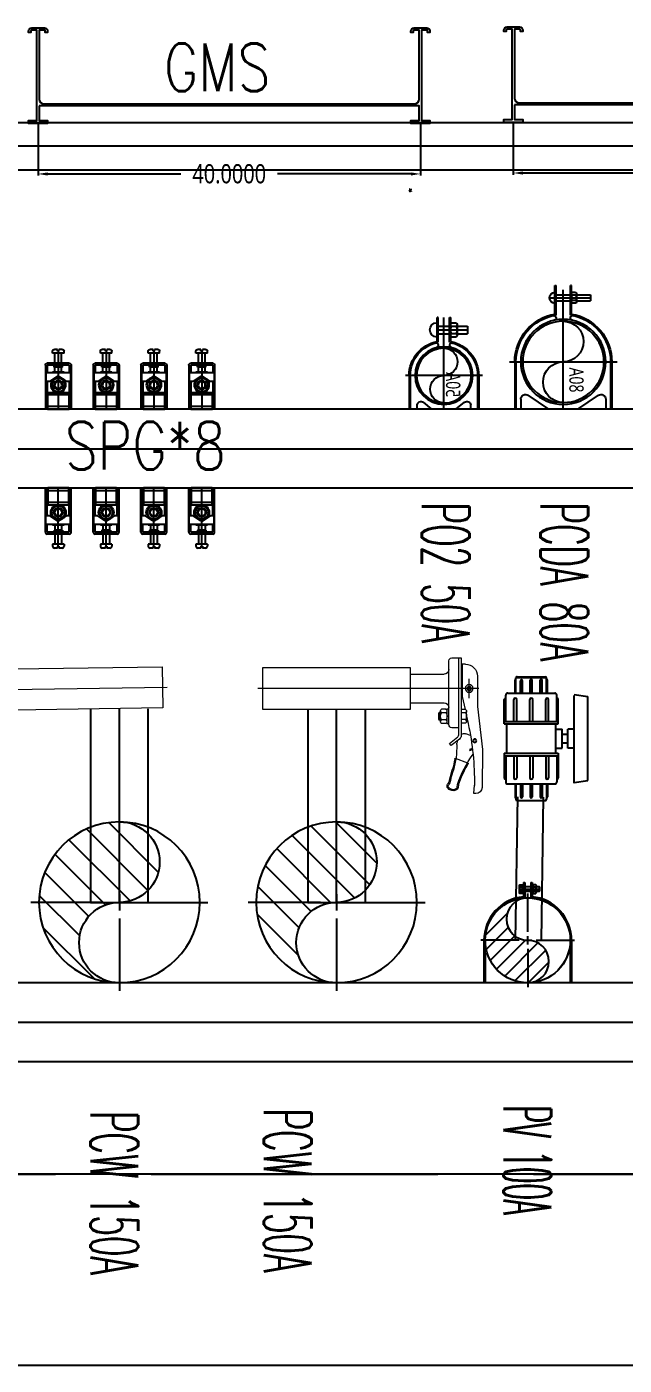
# Model space of a CAD drawing. Extents: x -3080 to 28500, y -1326 to 31609.
# Drawn here: x 11112 to 11174.5, y 26300.8 to 26440.8 of the extents above; entities that cross this region are included whole.
import ezdxf
from ezdxf.enums import TextEntityAlignment as Align
from ezdxf.xclip import XClip

# ---------------------------------------------------------------- set-up
doc = ezdxf.new("R2010")
doc.units = 0
doc.header["$LTSCALE"] = 100
doc.header["$XCLIPFRAME"] = 2
for name, pattern in [('188K-SM-07-F10-MECH-CR PIPE-Y2257103$0$AP7P1-SM-08-FNN-120-A(4)-SMP$0$18P2-SM-08-FNN-320-A(9)-20190318-JEN$0$SM-08-FNN-300-A(9)-JEN$0$15P6-SM-08-FNN-320-A(10)-UIS-TCM$0$15P6-SM-08-FNN-320-A(10)-UIS-TCM$0$15P6-SM-08-FNN-320-A(10)-UIS-TCM$0$15P6-SM-08-FNN-320-A(10)-UIS-TCM$0$15P6-SM-08-FNN-320-A(10)-UIS-TCM$0$15P6-SM-08-FNN-320-A(10)-UIS-TCM$0$15P6-SM-08-FNN-320-A(10)-UIS-TCM$0$8$0$F14P7-08-FNN-08-001_SPG$0$CENTER', [50.8, 31.75, -6.35, 6.35, -6.35]), ('188K-SM-07-F10-MECH-CR PIPE-Y2257103$0$AP7P1-SM-08-FNN-120-A(4)-SMP$0$18P2-SM-08-FNN-320-A(9)-20190318-JEN$0$SM-08-FNN-300-A(9)-JEN$0$15P6-SM-08-FNN-320-A(10)-UIS-TCM$0$15P6-SM-08-FNN-320-A(10)-UIS-TCM$0$15P6-SM-08-FNN-320-A(10)-UIS-TCM$0$15P6-SM-08-FNN-320-A(10)-UIS-TCM$0$15P6-SM-08-FNN-320-A(10)-UIS-TCM$0$15P6-SM-08-FNN-320-A(10)-UIS-TCM$0$15P6-SM-08-FNN-320-A(10)-UIS-TCM$0$8$0$F14P7-08-FNN-08-001_SPG$0$HIDDEN', [9.525, 6.35, -3.175]), ('188K-SM-07-F10-MECH-CR PIPE-Y2257103$0$CENTER', [2, 1.25, -0.25, 0.25, -0.25]), ('188K-SM-07-F10-MECH-CR PIPE-Y2257103$0$X-S-FAB_SL ALL$0$HIDDEN', [0.4, 0.3, -0.1])]:
    doc.linetypes.add(name, pattern=pattern)
for name, color, linetype in [('0-xref', 8, 'Continuous'), ('188K-SM-07-F10-MECH-CR PIPE-Y2257103$0$0-BG', 6, 'Continuous'), ('188K-SM-07-F10-MECH-CR PIPE-Y2257103$0$0-Y-CCD', 5, 'Continuous'), ('188K-SM-07-F10-MECH-CR PIPE-Y2257103$0$0-Y-PCW', 140, 'Continuous'), ('188K-SM-07-F10-MECH-CR PIPE-Y2257103$0$15P6-SM-08-FNN-320-A(10)-UIS-TCM$0$15P6-SM-08-FNN-320-A(10)-UIS-TCM$0$15P6-SM-08-FNN-320-A(10)-UIS-TCM$0$15P6-SM-08-FNN-320-A(10)-UIS-TCM$0$15P6-SM-08-FNN-320-A(10)-UIS-TCM$0$G-BG_XCDA.TXT', 21, 'Continuous'), ('188K-SM-07-F10-MECH-CR PIPE-Y2257103$0$18P6-SM-08-FNN-120-A(X)-20211124$0$0-L191043-PCWR-20.7-P', 6, 'Continuous'), ('188K-SM-07-F10-MECH-CR PIPE-Y2257103$0$AP6A-SM-08-FNN-300-A(18)-BAY$0$0-PV', 5, 'Continuous'), ('188K-SM-07-F10-MECH-CR PIPE-Y2257103$0$AP7P1-SM-08-FNN-120-A(4)-SMP$0$18P2-SM-08-FNN-320-A(9)-20190318-JEN$0$SM-08-FNN-300-A(9)-JEN$0$15P6-SM-08-FNN-320-A(10)-UIS-TCM$0$15P6-SM-08-FNN-320-A(10)-UIS-TCM$0$15P6-SM-08-FNN-320-A(10)-UIS-TCM$0$15P6-SM-08-FNN-320-A(10)-UIS-TCM$0$15P6-SM-08-FNN-320-A(10)-UIS-TCM$0$8$0$F14P7-08-FNN-08-001_SPG$0$G-SPG_C-20%F2+N2#AC201', 120, 'Continuous'), ('188K-SM-07-F10-MECH-CR PIPE-Y2257103$0$DIM', 3, 'Continuous'), ('188K-SM-07-F10-MECH-CR PIPE-Y2257103$0$H-TXT', 7, 'Continuous'), ('188K-SM-07-F10-MECH-CR PIPE-Y2257103$0$SH-LINE-130', 2, 'Continuous'), ('188K-SM-07-F10-MECH-CR PIPE-Y2257103$0$UPW_PVDF', 7, 'Continuous'), ('188K-SM-07-F10-MECH-CR PIPE-Y2257103$0$X-S-FAB_SL ALL$0$ASP_8', 8, 'Continuous'), ('188K-SM-07-F10-MECH-CR PIPE-Y2257103$0$X-S-FAB_SL ALL$0$HID', 5, '188K-SM-07-F10-MECH-CR PIPE-Y2257103$0$X-S-FAB_SL ALL$0$HIDDEN')]:
    doc.layers.add(name, color=color, linetype=linetype)
doc.layers.add('188K-SM-07-F10-MECH-CR PIPE-Y2257103$0$Block.TXT', color=7, linetype='Continuous', plot=False)
doc.layers.add('188K-SM-07-F10-MECH-CR PIPE-Y2257103$0$PCW', color=3, linetype='Continuous', lineweight=5, true_color=0x00ff00)
doc.styles.add('188K-SM-07-F10-MECH-CR PIPE-Y2257103$0$AA-TXT', font='romans.shx', dxfattribs={"bigfont": 'chineset.shx'})
doc.styles.add('188K-SM-07-F10-MECH-CR PIPE-Y2257103$0$AP6A-SM-08-FNN-300-A(18)-BAY$0$15P6-SM-08-FNN-100-A(D)-UIS-TCM$0$aa-txt', font='simplex.shx', dxfattribs={"width": 0.8, "bigfont": 'CHINA.shx'})
doc.styles.add('188K-SM-07-F10-MECH-CR PIPE-Y2257103$0$AP6A-SM-08-FNN-300-A(18)-BAY$0$15P6-SM-08-FNN-100-A(D)-UIS-TCM$0$SM-08-FNN-300-0_WWT(8)$0$SIMPLEX', font='SIMPLEX.shx', dxfattribs={"width": 0.7})
doc.styles.add('188K-SM-07-F10-MECH-CR PIPE-Y2257103$0$Standard', font='', dxfattribs={"width": 0.8})
doc.styles.add('188K-SM-07-F10-MECH-CR PIPE-Y2257103$0$TXT', font='txt.shx', dxfattribs={"width": 0.55, "bigfont": 'chineset.shx'})
doc.styles.get('188K-SM-07-F10-MECH-CR PIPE-Y2257103$0$Standard').set_extended_font_data('Microsoft JhengHei')
doc.dimstyles.new('188K-SM-07-F10-MECH-CR PIPE-Y2257103$0$Standard', dxfattribs={"dimtxt": 0.18, "dimasz": 0.18, "dimexe": 0.18, "dimexo": 0.0625, "dimgap": 0.09, "dimtad": 0, "dimtih": 1, "dimtoh": 1, "dimdec": 4, "dimzin": 0, "dimdsep": 46, "dimtxsty": '188K-SM-07-F10-MECH-CR PIPE-Y2257103$0$Standard', "dimcen": 0.09, "dimadec": 0, "dimazin": 0, "dimtfac": 1, "dimtdec": 4, "dimtofl": 0, "dimtmove": 0, "dimatfit": 3, "dimfxl": 1, "dimtolj": 1, "dimtzin": 0, "dimarcsym": 0})

# ---------------------------------------------------------------- blocks, each defined once
blk = doc.blocks.new('188K-SM-07-F10-MECH-CR PIPE-Y2257103$0$X-S-FAB_SL ALL')
at = {"layer": '188K-SM-07-F10-MECH-CR PIPE-Y2257103$0$X-S-FAB_SL ALL$0$ASP_8'}
blk.add_line((6621.479, -73033.977), (7351.479, -73033.977), dxfattribs=at)
at = {"layer": '188K-SM-07-F10-MECH-CR PIPE-Y2257103$0$X-S-FAB_SL ALL$0$HID'}
blk.add_line((-2628.521, -73013.977), (19076.479, -73013.977), dxfattribs=at)
blk = doc.blocks.new('*U257')
h = blk.add_hatch()
h.set_pattern_fill('ANSI31', color=1, scale=16.83, style=0)
h.set_pattern_definition([(45, (0, 0), (-1.48758, 1.48758), [])])
h.paths.add_polyline_path([(0, 8.41, 0.414214), (-8.41, 0, 0.414214), (0, -8.41, 1), (0, 0, -1)])
at = {"color": 1}
for p, q in [((0, 1.68), (0, 9.26)), ((-1.68, 0), (-9.26, 0)), ((-0.84, 0), (0.84, 0)), ((0, -0.84), (0, 0.84)), ((1.68, 0), (9.26, 0)), ((0, -1.68), (0, -9.26))]:
    blk.add_line(p, q, dxfattribs=at)
blk.add_circle((0, 0), 8.41)
for centre, start, end in [((0, 4.21), 90, 270), ((0, -4.21), 270, 90)]:
    blk.add_arc(centre, 4.21, start, end, dxfattribs=at)
at = {"style": '188K-SM-07-F10-MECH-CR PIPE-Y2257103$0$AP6A-SM-08-FNN-300-A(18)-BAY$0$15P6-SM-08-FNN-100-A(D)-UIS-TCM$0$aa-txt', "width": 0.8, "flags": 1}
blk.add_attdef('高度(cm)', (0.02, 0.14), '', height=0.2, dxfattribs=at)
blk = doc.blocks.new('188K-SM-07-F10-MECH-CR PIPE-Y2257103$0$SEC-P-Clamp-80A')
at = {"color": 0, "linetype": 'ByBlock'}
for p, q in [((-8.7, 99.5), (-8.7, 129.5)), ((-8.7, 129.5), (-7.5, 129.5)), ((-7.5, 98.5), (-7.5, 129.5)), ((7.5, 98.5), (7.5, 129.5)), ((8.7, 129.5), (7.5, 129.5)), ((8.7, 99.5), (8.7, 129.5)), ((-13.7, 119.5), (-28.3, 119.5)), ((-28.3, 119.5), (-28.3, 113.5)), ((-13.7, 113.5), (-28.3, 113.5)), ((-13.7, 120.9), (-13.7, 112.2)), ((-9.5, 122.3), (-12.9, 122.3)), ((-12.9, 119.4), (-9.5, 119.4)), ((-12.9, 113.6), (-9.5, 113.6)), ((-8.7, 112.2), (-8.7, 120.9)), ((7.5, 119.5), (-7.5, 119.5)), ((7.5, 113.5), (-7.5, 113.5)), ((-12.9, 110.8), (-9.5, 110.8)), ((-50.8, 49.5), (-50.8, 0)), ((-49.5, 49.5), (-49.5, 0)), ((49.5, 49.5), (49.5, 0)), ((50.8, 49.5), (50.8, 0)), ((-15.2, 0), (-36.8, 14.6)), ((15.2, 0), (36.8, 14.6)), ((-50.8, 0), (50.8, 0)), ((-44.5, 10.4), (-44.5, 0)), ((44.5, 10.4), (44.5, 0))]:
    blk.add_line(p, q, dxfattribs=at)
at = {"color": 1, "linetype": '188K-SM-07-F10-MECH-CR PIPE-Y2257103$0$CENTER'}
for p, q in [((0, 0), (0, 129.1)), ((14.5, 116.5), (-28.3, 116.5)), ((56.3, 49.5), (-56.3, 49.5))]:
    blk.add_line(p, q, dxfattribs=at)
at = {"color": 0, "linetype": 'ByBlock'}
for radius in [44.5, 42.5]:
    blk.add_circle((0, 49.5), radius, dxfattribs=at)
for centre, radius, start, end in [((-12, 120.9), 1.7, 122.0046, 237.9954), ((-8.1, 116.5), 5.61, 149.0209, 210.9791), ((-12, 112.2), 1.7, 122.0046, 237.9954), ((-10.4, 120.9), 1.7, 302.0046, 57.9954), ((-14.3, 116.5), 5.61, 329.0209, 30.9791), ((-10.4, 112.2), 1.7, 302.0046, 57.9954), ((8.7, 116.5), 5.77, 270, 90), ((0, 49.5), 50.8, 99.8709, 180), ((0, 49.5), 49.5, 98.7059, 180), ((0, 49.5), 49.5, 0, 81.2941), ((0, 49.5), 50.8, 0, 80.1291), ((-10, 95.4), 2.5, 284.2411, 104.2411), ((10, 95.4), 2.5, 75.7589, 255.7589), ((-39.5, 10.4), 5, 55.9469, 180), ((39.5, 10.4), 5, 0, 124.0531)]:
    blk.add_arc(centre, radius, start, end, dxfattribs=at)
for centre, start, end in [((0, 70.8), 90, 270), ((0, 28.3), 270, 90)]:
    blk.add_arc(centre, 21.2, start, end)
at = {"color": 2, "linetype": 'ByBlock', "style": '188K-SM-07-F10-MECH-CR PIPE-Y2257103$0$Standard', "width": 0.75}
blk.add_text('80A', height=15, rotation=90, dxfattribs=at).set_placement((-13.8, 30.6), align=Align.MIDDLE)
blk = doc.blocks.new('*U1538')
at = {"color": 0}
blk.add_blockref('188K-SM-07-F10-MECH-CR PIPE-Y2257103$0$SEC-P-Clamp-80A', (0, 0), dxfattribs=at)
blk = doc.blocks.new('*U213')
h = blk.add_hatch()
h.set_pattern_fill('ANSI31', color=1, scale=8.89, style=0)
h.set_pattern_definition([(45, (0, 0), (-0.78577, 0.78577), [])])
h.paths.add_polyline_path([(0, 4.45, 0.414214), (-4.45, 0, 0.414214), (0, -4.45, 1), (0, 0, -1)])
at = {"color": 1}
for p, q in [((0, 0.89), (0, 4.89)), ((-0.89, 0), (-4.89, 0)), ((-0.44, 0), (0.44, 0)), ((0, -0.44), (0, 0.44)), ((0.89, 0), (4.89, 0)), ((0, -0.89), (0, -4.89))]:
    blk.add_line(p, q, dxfattribs=at)
blk.add_circle((0, 0), 4.45)
for centre, start, end in [((0, 2.22), 90, 270), ((0, -2.22), 270, 90)]:
    blk.add_arc(centre, 2.22, start, end, dxfattribs=at)
at = {"style": '188K-SM-07-F10-MECH-CR PIPE-Y2257103$0$AP6A-SM-08-FNN-300-A(18)-BAY$0$15P6-SM-08-FNN-100-A(D)-UIS-TCM$0$aa-txt', "width": 0.8, "flags": 1}
blk.add_attdef('高度(cm)', (0.02, 0.14), '', height=0.2, dxfattribs=at)
blk = doc.blocks.new('188K-SM-07-F10-MECH-CR PIPE-Y2257103$0$A$Cb8898ec5')
at = {"linetype": 'ByBlock'}
for p, q in [((-1.38, 18.23), (-1.38, 13.74)), ((-1.38, 18.23), (-0.97, 18.23)), ((-1.38, 17.54), (-1.38, 14.78)), ((-0.97, 18.23), (-0.97, 13.37)), ((0.97, 18.23), (0.97, 13.37)), ((0.97, 18.23), (1.38, 18.23)), ((1.38, 18.23), (1.38, 13.74)), ((1.66, 14.78), (1.66, 17.54)), ((1.66, 17.17), (1.66, 15.14)), ((2.55, 17.51), (1.86, 17.51)), ((2.76, 15.14), (2.76, 17.17)), ((-2.52, 16.84), (-1.66, 16.84)), ((-2.52, 15.48), (-1.66, 15.48)), ((1.86, 16.84), (2.55, 16.84)), ((1.86, 15.48), (2.55, 15.48)), ((1.86, 14.8), (2.55, 14.8)), ((-13.81, 0), (-13.81, -13.4)), ((-13.4, 0), (-13.4, -13.4)), ((13.4, 0), (13.4, -13.4)), ((13.81, 0), (13.81, -13.4))]:
    blk.add_line(p, q, dxfattribs=at)
at = {"linetype": '188K-SM-07-F10-MECH-CR PIPE-Y2257103$0$CENTER'}
blk.add_line((-2.76, 16.16), (4, 16.16), dxfattribs=at)
at = {"linetype": 'ByBlock'}
blk.add_lwpolyline([(-2.62, 17.33), (-2.52, 17.51), (-1.66, 17.51), (-1.66, 14.8), (-2.52, 14.8), (-2.62, 14.99)], close=True, dxfattribs=at)
for points in [[(-1.38, 14.78), (-1.66, 14.78), (-1.66, 17.54), (-1.38, 17.54)], [(1.66, 14.78), (1.38, 14.78), (1.38, 17.54), (1.66, 17.54)], [(1.38, 16.85), (-1.38, 16.85)], [(-1.38, 15.47), (1.38, 15.47)], [(2.76, 15.47), (3.66, 15.47), (3.66, 16.85), (2.76, 16.85)]]:
    blk.add_lwpolyline(points, dxfattribs=at)
blk.add_circle((0, 0, 0), 13.4)
blk.add_circle((0, 0), 13.4, dxfattribs=at)
for centre, radius, start, end in [((-2.02, 17.17), 0.599, 145.6158, 214.3842), ((2.04, 17.17), 0.38, 117.1241, 242.8759), ((2.38, 17.17), 0.38, 297.1241, 62.8759), ((0, 0), 13.81, 95.7305, 180), ((-0.38, 16.16), 2.24, 162.412, 197.588), ((-2.02, 15.14), 0.599, 145.6158, 214.3842), ((0, 0), 13.81, 0, 84.2695), ((2.87, 16.16), 1.21, 146.0078, 213.9922), ((2.04, 15.14), 0.38, 117.1241, 242.8759), ((1.55, 16.16), 1.21, 326.0078, 33.9922), ((2.38, 15.14), 0.38, 297.1241, 62.8759), ((2.61, 16.16), 1.25, 326.6015, 33.3985)]:
    blk.add_arc(centre, radius, start, end, dxfattribs=at)
blk = doc.blocks.new('188K-SM-07-F10-MECH-CR PIPE-Y2257103$0$PCW-150Ax50A-L20-l_dwg_BFV-toyo-50A-f-3997985-SEC-F21')
at = {"layer": '188K-SM-07-F10-MECH-CR PIPE-Y2257103$0$PCW'}
for p, q in [((176572.5, 9736.1), (176572.5, 9655.1)), ((176582.5, 9666.1), (176582.5, 9733.1)), ((176568.5, 9726.3), (176569.5, 9726.3)), ((176622.5, 9719.1), (176587.5, 9719.1)), ((176568.5, 9710.6), (176569.5, 9710.6)), ((176568.5, 9697.6), (176569.5, 9697.6)), ((176622.5, 9689.1), (176587.5, 9689.1)), ((176564, 9675.2), (176562.3, 9667.3)), ((176564, 9669.7), (176564, 9680.2)), ((176565, 9682), (176569.5, 9682)), ((176565, 9678.5), (176569.5, 9678.5)), ((176585.5, 9682.5), (176590.3, 9682.5)), ((176585.5, 9678.7), (176590.3, 9678.7)), ((176591.3, 9669.3), (176591.3, 9680.6)), ((176591.3, 9679), (176592.5, 9679)), ((176565, 9671.5), (176569.5, 9671.5)), ((176569.5, 9668), (176565, 9668)), ((176572.5, 9663.1), (176579.5, 9663.1)), ((176585.5, 9671.2), (176590.3, 9671.2)), ((176585.5, 9667.5), (176590.3, 9667.5)), ((176559.8, 9654.8), (176564.8, 9656.7)), ((176574, 9647), (176573.3, 9649.7)), ((176547.2, 9639.8), (176547.8, 9600.6)), ((176562.6, 9626.1), (176575.6, 9631)), ((176572.4, 9603.2), (176572.7, 9600.6)), ((176573.8, 9601), (176573.5, 9603.6)), ((176579, 9598.4), (176581.2, 9599.1)), ((176579.4, 9597.3), (176581.6, 9598))]:
    blk.add_line(p, q, dxfattribs=at)
at = {"layer": '188K-SM-07-F10-MECH-CR PIPE-Y2257103$0$PCW', "color": 1, "true_color": 0xff0000}
blk.add_line((176561.3, 9694.1), (176561.3, 9714.1), dxfattribs=at)
at = {"layer": '188K-SM-07-F10-MECH-CR PIPE-Y2257103$0$PCW', "flags": 128}
for points in [[(176579.5, 9736.1), (176572.5, 9736.1), (176569.5, 9736.1), (176569.5, 9655.1)], [(176552.7, 9717), (176552.7, 9685.4), (176547.2, 9640.2)], [(176565.1, 9729.4), (176568.5, 9729.4), (176568.5, 9695.7), (176565.5, 9682)], [(176582.5, 9682.5), (176584.5, 9682.5), (176584.5, 9667.5), (176582.5, 9667.5)], [(176591.3, 9671), (176592.5, 9671), (176592.5, 9679), (176593.5, 9678), (176593.5, 9672), (176592.5, 9671)], [(176571.4, 9651.2), (176580.1, 9644.4), (176582, 9646.7), (176573.3, 9653.5)], [(176557.9, 9641.4), (176560.9, 9640.2), (176560.5, 9639.1), (176557.7, 9640.2)], [(176580.6, 9607.7), (176579.6, 9611.9), (176577.7, 9618.8)], [(176581.7, 9608.1), (176580.7, 9612.2), (176578.9, 9619.1)], [(176554.3, 9594.1), (176556.3, 9594.1), (176555.8, 9602.8)]]:
    blk.add_lwpolyline(points, dxfattribs=at)
for points in [[(176777.5, 9682.6), (176622.5, 9682.6), (176622.5, 9725.6), (176777.5, 9725.6)], [(176562.4, 9706.1), (176563.6, 9704.1), (176562.4, 9702.1), (176560.1, 9702.1), (176559, 9704.1), (176560.1, 9706.1)]]:
    blk.add_lwpolyline(points, close=True, dxfattribs=at)
at = {"layer": '188K-SM-07-F10-MECH-CR PIPE-Y2257103$0$PCW', "color": 1, "true_color": 0xff0000, "flags": 128}
blk.add_lwpolyline([(176551.3, 9704.1), (176617.5, 9704.1), (176782.5, 9704.1)], dxfattribs=at)
at = {"layer": '188K-SM-07-F10-MECH-CR PIPE-Y2257103$0$PCW'}
for centre, radius in [((176561.3, 9704.1), 4), ((176561.3, 9704.1), 2), ((176555.4, 9649.4), 2.06), ((176555.4, 9649.4), 1.41)]:
    blk.add_circle(centre, radius, dxfattribs=at)
for centre, radius, start, end in [((176579.5, 9733.1), 3, 0, 90), ((176565.1, 9717), 12.4, 90, 180), ((176587.5, 9724.1), 5, 180, 270), ((176587.5, 9684.1), 5, 90, 180), ((176566, 9680.2), 2.03, 120.5102, 239.4898), ((176570.6, 9675), 6.62, 148.1092, 211.8908), ((176586.8, 9680.6), 2.26, 123.8875, 236.1125), ((176592, 9675), 7.54, 150.1583, 209.8417), ((176589, 9680.6), 2.26, 303.8875, 56.1125), ((176583.8, 9675), 7.54, 330.1583, 29.8417), ((176836.8, 9607.2), 281, 167.6464, 180.9142), ((176566, 9669.7), 2.03, 120.5102, 239.4898), ((176579.5, 9666.1), 3, 270, 0), ((176586.8, 9669.3), 2.26, 123.8875, 236.1125), ((176589, 9669.3), 2.26, 303.8875, 56.1125), ((176566.8, 9651.2), 5.84, 62.8396, 110), ((176574.5, 9655.1), 5, 180, 232), ((176574.5, 9655.1), 2, 180, 232), ((176568.4, 9645.5), 5.84, 359.3167, 15), ((176550.6, 9639.8), 3.44, 173.0887, 180.5618), ((176462.7, 9566.5), 116.9, 18.505, 36.0403), ((176667.7, 9644.3), 93.5, 179.3168, 195.8177), ((176562.8, 9625.6), 0.584, 110.5352, 210.537), ((176462.7, 9566.5), 115.7, 18.505, 30.537), ((176575.8, 9630.4), 0.584, 8.5726, 110.5352), ((176667.7, 9644.3), 92.3, 188.5726, 195.8177), ((176607.7, 9618.7), 29.2, 202.0741, 211.4646), ((176580.3, 9601.9), 4.09, 288.5053, 31.4646), ((176607.7, 9618.7), 28, 202.0741, 211.4646), ((176554.3, 9600.7), 6.53, 180.5613, 270), ((176577.7, 9602.3), 5.26, 198.5051, 288.5045), ((176577.7, 9602.3), 4.09, 198.5051, 288.5045), ((176580.3, 9601.9), 2.92, 288.5053, 31.4646)]:
    blk.add_arc(centre, radius, start, end, dxfattribs=at)
blk = doc.blocks.new('188K-SM-07-F10-MECH-CR PIPE-Y2257103$0$AP6A-SM-08-FNN-300-A(18)-BAY$0$25A-BV')
for p, q in [((-26334.64, 1174.4, 0), (-26334.43, 1175.84, 0)), ((-26325.65, 1175.84, 0), (-26334.43, 1175.84, 0)), ((-26325.44, 1174.4, 0), (-26325.65, 1175.84, 0)), ((-26325.36, 1174.4, 0), (-26334.56, 1174.4, 0)), ((-26331.03, 1174.4, 0), (-26331.03, 1173.74, 0)), ((-26329.05, 1173.74, 0), (-26331.03, 1173.74, 0)), ((-26330.49, 1173.15, 0), (-26330.49, 1173.74, 0)), ((-26329.59, 1173.15, 0), (-26329.59, 1173.74, 0)), ((-26329.05, 1174.4, 0), (-26329.05, 1173.74, 0)), ((-26334.79, 1167.45, 0), (-26334.79, 1172.39, 0)), ((-26331.83, 1172.59, 0), (-26334.59, 1172.59, 0)), ((-26331.58, 1172.74, 0), (-26334.13, 1172.74, 0)), ((-26331.83, 1167.1, 0), (-26331.83, 1172.74, 0)), ((-26331.58, 1167.1, 0), (-26331.58, 1172.74, 0)), ((-26328.5, 1172.49, 0), (-26331.58, 1172.49, 0)), ((-26329.05, 1173.15, 0), (-26331.03, 1173.15, 0)), ((-26331.03, 1172.49, 0), (-26331.03, 1173.15, 0)), ((-26329.05, 1172.49, 0), (-26329.05, 1173.15, 0)), ((-26328.5, 1167.1, 0), (-26328.5, 1172.74, 0)), ((-26328.5, 1172.74, 0), (-26325.95, 1172.74, 0)), ((-26328.25, 1167.1, 0), (-26328.25, 1172.74, 0)), ((-26328.25, 1172.59, 0), (-26325.49, 1172.59, 0)), ((-26325.29, 1167.45, 0), (-26325.29, 1172.39, 0)), ((-26336.51, 1168.44, 0), (-26336.51, 1171.4, 0)), ((-26336.39, 1171.25, 0), (-26336.51, 1171.25, 0)), ((-26336.39, 1171.25, 0), (-26336.51, 1171.25, 0)), ((-26334.79, 1171.52, 0), (-26336.39, 1171.52, 0)), ((-26336.39, 1171.42, 0), (-26336.39, 1168.41, 0)), ((-26336.39, 1171.42, 0), (-26336.39, 1168.41, 0)), ((-26334.79, 1171.62, 0), (-26336.15, 1171.62, 0)), ((-26334.79, 1171.05, 0), (-26336.15, 1171.05, 0)), ((-26334.79, 1170.85, 0), (-26336.15, 1170.85, 0)), ((-26331.83, 1171.73, 0), (-26334.13, 1171.73, 0)), ((-26331.83, 1171.43, 0), (-26334.13, 1171.43, 0)), ((-26328.25, 1171.73, 0), (-26325.95, 1171.73, 0)), ((-26328.25, 1171.43, 0), (-26325.95, 1171.43, 0)), ((-26325.29, 1171.62, 0), (-26323.93, 1171.62, 0)), ((-26325.29, 1171.52, 0), (-26323.69, 1171.52, 0)), ((-26325.29, 1171.05, 0), (-26323.93, 1171.05, 0)), ((-26325.29, 1170.85, 0), (-26323.93, 1170.85, 0)), ((-26323.57, 1168.44, 0), (-26323.57, 1171.4, 0)), ((-26334.79, 1170.02, 0), (-26336.15, 1170.02, 0)), ((-26334.79, 1169.82, 0), (-26336.15, 1169.82, 0)), ((-26331.83, 1170.07, 0), (-26334.13, 1170.07, 0)), ((-26331.83, 1169.77, 0), (-26334.13, 1169.77, 0)), ((-26328.25, 1170.07, 0), (-26325.95, 1170.07, 0)), ((-26328.25, 1169.77, 0), (-26325.95, 1169.77, 0)), ((-26325.29, 1170.02, 0), (-26323.93, 1170.02, 0)), ((-26325.29, 1169.82, 0), (-26323.93, 1169.82, 0)), ((-26336.39, 1168.58, 0), (-26336.51, 1168.58, 0)), ((-26336.39, 1168.58, 0), (-26336.51, 1168.58, 0)), ((-26334.79, 1168.32, 0), (-26336.39, 1168.32, 0)), ((-26334.79, 1168.22, 0), (-26336.15, 1168.22, 0)), ((-26334.71, 1168.99, 0), (-26336.07, 1168.99, 0)), ((-26334.71, 1168.79, 0), (-26336.07, 1168.79, 0)), ((-26331.83, 1168.4, 0), (-26334.13, 1168.4, 0)), ((-26331.83, 1168.1, 0), (-26334.13, 1168.1, 0)), ((-26328.25, 1168.4, 0), (-26325.95, 1168.4, 0)), ((-26328.25, 1168.1, 0), (-26325.95, 1168.1, 0)), ((-26325.29, 1168.99, 0), (-26323.93, 1168.99, 0)), ((-26325.29, 1168.79, 0), (-26323.93, 1168.79, 0)), ((-26325.29, 1168.32, 0), (-26323.69, 1168.32, 0)), ((-26325.29, 1168.22, 0), (-26323.93, 1168.22, 0)), ((-26331.83, 1167.25, 0), (-26334.59, 1167.25, 0)), ((-26331.58, 1167.1, 0), (-26334.13, 1167.1, 0)), ((-26328.5, 1167.35, 0), (-26331.58, 1167.35, 0)), ((-26328.5, 1167.1, 0), (-26325.95, 1167.1, 0)), ((-26328.25, 1167.25, 0), (-26325.49, 1167.25, 0))]:
    blk.add_line(p, q)
for centre, radius, start, end in [((-26334.59, 1172.39, 0), 0.2, 90, 180), ((-26334.13, 1172.59, 0), 0.15, 90, 180), ((-26325.95, 1172.59, 0), 0.15, 0, 90), ((-26325.49, 1172.39, 0), 0.2, 0, 90), ((-26336.39, 1171.4, 0), 0.12, 90, 180), ((-26336.15, 1171.52, 0), 0.1, 90, 180), ((-26336.15, 1170.95, 0), 0.1, 90, 270), ((-26334.13, 1171.58, 0), 0.15, 90, 270), ((-26325.95, 1171.58, 0), 0.15, 270, 90), ((-26323.93, 1171.52, 0), 0.1, 0, 90), ((-26323.93, 1170.95, 0), 0.1, 270, 90), ((-26323.69, 1171.4, 0), 0.12, 0, 90), ((-26336.15, 1169.92, 0), 0.1, 90, 270), ((-26334.13, 1169.92, 0), 0.15, 90, 270), ((-26325.95, 1169.92, 0), 0.15, 270, 90), ((-26323.93, 1169.92, 0), 0.1, 270, 90), ((-26336.39, 1168.44, 0), 0.12, 180, 270), ((-26336.15, 1168.32, 0), 0.1, 180, 270), ((-26336.07, 1168.89, 0), 0.1, 90, 270), ((-26334.13, 1168.25, 0), 0.15, 90, 270), ((-26325.95, 1168.25, 0), 0.15, 270, 90), ((-26323.93, 1168.89, 0), 0.1, 270, 90), ((-26323.93, 1168.32, 0), 0.1, 270, 0), ((-26323.69, 1168.44, 0), 0.12, 270, 0), ((-26334.59, 1167.45, 0), 0.2, 180, 270), ((-26334.13, 1167.25, 0), 0.15, 180, 270), ((-26325.95, 1167.25, 0), 0.15, 270, 0), ((-26325.49, 1167.45, 0), 0.2, 270, 0)]:
    blk.add_arc(centre, radius, start, end)
blk = doc.blocks.new('*D1544')
at = {"layer": '188K-SM-07-F10-MECH-CR PIPE-Y2257103$0$DIM', "color": 0, "lineweight": -2, "transparency": 16777216}
for p, q in [((0, -0.06), (0, -5.47)), ((60, -0.06), (60, -5.47)), ((1, -5.29), (24.98, -5.29)), ((59, -5.29), (35.02, -5.29))]:
    blk.add_line(p, q, dxfattribs=at)
at = {"layer": '188K-SM-07-F10-MECH-CR PIPE-Y2257103$0$DIM', "color": 0, "transparency": 16777216}
for points in [[(1, -5.13), (1, -5.46), (0, -5.29)], [(59, -5.13), (59, -5.46), (60, -5.29)]]:
    blk.add_solid(points, dxfattribs=at)
at = {"layer": 'DefPoints', "color": 0, "transparency": 16777216}
for p in [(0, 0), (60, 0), (60, -5.29)]:
    blk.add_point(p, dxfattribs=at)
at = {"layer": '188K-SM-07-F10-MECH-CR PIPE-Y2257103$0$DIM', "color": 0, "transparency": 16777216, "insert": (30, -5.29), "char_height": 2, "attachment_point": 5, "style": '188K-SM-07-F10-MECH-CR PIPE-Y2257103$0$Standard'}
blk.add_mtext('\\A1;60.0000', dxfattribs=at)
blk = doc.blocks.new('*D272')
at = {"layer": '188K-SM-07-F10-MECH-CR PIPE-Y2257103$0$DIM', "color": 0, "lineweight": -2, "transparency": 16777216}
for p, q in [((0, -0.06), (0, -5.47)), ((40, -0.06), (40, -5.47)), ((1, -5.29), (14.94, -5.29)), ((39, -5.29), (25.06, -5.29))]:
    blk.add_line(p, q, dxfattribs=at)
at = {"layer": '188K-SM-07-F10-MECH-CR PIPE-Y2257103$0$DIM', "color": 0, "transparency": 16777216}
for points in [[(1, -5.13), (1, -5.46), (0, -5.29)], [(39, -5.13), (39, -5.46), (40, -5.29)]]:
    blk.add_solid(points, dxfattribs=at)
at = {"layer": 'DefPoints', "color": 0, "transparency": 16777216}
for p in [(0, 0), (40, 0), (40, -5.29)]:
    blk.add_point(p, dxfattribs=at)
at = {"layer": '188K-SM-07-F10-MECH-CR PIPE-Y2257103$0$DIM', "color": 0, "transparency": 16777216, "insert": (20, -5.29), "char_height": 2, "attachment_point": 5, "style": '188K-SM-07-F10-MECH-CR PIPE-Y2257103$0$Standard'}
blk.add_mtext('\\A1;40.0000', dxfattribs=at)
blk = doc.blocks.new('*U1617')
at = {"color": 0}
for p, q in [((-2.23, -28.92), (-5.92, -28.92)), ((-2.23, -31.09), (-2.23, -28.92)), ((-2.23, -31.09), (-5.92, -31.09)), ((-10.81, -37.5), (-10.81, -33.81)), ((-8.65, -37.5), (-8.65, -33.81)), ((-10.81, -37.5), (-8.65, -37.5))]:
    blk.add_line(p, q, dxfattribs=at)
at = {"color": 1}
for p, q in [((-2.23, -30), (-5.92, -30)), ((-9.73, -37.5), (-9.73, -33.81))]:
    blk.add_line(p, q, dxfattribs=at)
at = {"color": 0}
for radius in [4.89, 2.73]:
    blk.add_arc((-5.92, -33.81), radius, 90, 180, dxfattribs=at)
at = {"color": 1}
blk.add_arc((-5.92, -33.81), 3.81, 90, 180, dxfattribs=at)
at = {"layer": 'DefPoints'}
blk.add_lwpolyline([(-9.73, -33.81), (-9.73, -30), (-5.92, -30)], dxfattribs=at)
blk = doc.blocks.new('188K-SM-07-F10-MECH-CR PIPE-Y2257103$0$SEC-P-Clamp-50A')
at = {"color": 0, "linetype": 'ByBlock'}
for p, q in [((-13.7, 87), (-24.8, 87)), ((-24.8, 87), (-24.8, 79)), ((-13.7, 88.6), (-13.7, 77.4)), ((-8, 90.5), (-12.9, 90.5)), ((-8, 86.7), (-12.9, 86.7)), ((-7.2, 71), (-7.2, 96)), ((-6, 96), (-7.2, 96)), ((-7.2, 77.4), (-7.2, 88.6)), ((-6, 70), (-6, 96)), ((6, 87), (-6, 87)), ((6, 70), (6, 96)), ((6, 96), (7.2, 96)), ((7.2, 71), (7.2, 96)), ((-13.7, 79), (-24.8, 79)), ((-8, 79.2), (-12.9, 79.2)), ((-12.9, 75.5), (-8, 75.5)), ((6, 79), (-6, 79)), ((-36.5, 35.2), (-36.5, 0)), ((-35.2, 35.2), (-35.2, 0)), ((35.2, 35.2), (35.2, 0)), ((36.5, 35.2), (36.5, 0)), ((-36.5, 0), (36.5, 0)), ((-28, 0), (-28, 4.2)), ((-12.5, 0), (-21.5, 7.3)), ((12.5, 0), (21.5, 7.3)), ((28, 0), (28, 4.2))]:
    blk.add_line(p, q, dxfattribs=at)
at = {"color": 1, "linetype": '188K-SM-07-F10-MECH-CR PIPE-Y2257103$0$CENTER'}
for p, q in [((0, 0), (0, 95.9)), ((7.2, 83), (-24.8, 83)), ((-40.2, 35.2), (40.2, 35.2))]:
    blk.add_line(p, q, dxfattribs=at)
at = {"color": 0, "linetype": 'ByBlock'}
for radius in [30.2, 28.6]:
    blk.add_circle((0, 35.2), radius, dxfattribs=at)
for centre, radius, start, end in [((-11.1, 88.6), 2.6, 133.818, 226.182), ((-4.5, 83), 9.2, 155.9322, 204.0678), ((-9.8, 88.6), 2.6, 313.818, 46.182), ((-16.4, 83), 9.2, 335.9322, 24.0678), ((7.2, 83), 7.51, 270, 90), ((0, 35.2), 36.4, 101.3926, 180), ((-11.1, 77.4), 2.6, 133.818, 226.182), ((-9.8, 77.4), 2.6, 313.818, 46.182), ((0, 35.2), 36.4, 0, 78.6074), ((0, 35.2), 35.2, 99.8002, 180), ((0, 49.5), 14.3, 90, 270), ((-8.5, 66.9), 2.51, 279.2496, 105.0462), ((0, 35.2), 35.2, 0, 80.1998), ((8.5, 66.9), 2.51, 74.9538, 260.7504), ((0, 21), 14.3, 270, 90), ((-24, 4.2), 4, 50.95, 180), ((24, 4.2), 4, 0, 129.05)]:
    blk.add_arc(centre, radius, start, end, dxfattribs=at)
at = {"color": 2, "linetype": 'ByBlock', "style": '188K-SM-07-F10-MECH-CR PIPE-Y2257103$0$Standard', "width": 0.75}
blk.add_text('50A', height=15, rotation=90, dxfattribs=at).set_placement((-9.7, 25.6), align=Align.MIDDLE)
blk = doc.blocks.new('*U259')
at = {"color": 0}
blk.add_blockref('188K-SM-07-F10-MECH-CR PIPE-Y2257103$0$SEC-P-Clamp-50A', (0, 0), dxfattribs=at)
blk = doc.blocks.new('188K-SM-07-F10-MECH-CR PIPE-Y2257103$0$AP7P1-SM-08-FNN-120-A(4)-SMP$0$18P2-SM-08-FNN-320-A(9)-20190318-JEN$0$SM-08-FNN-300-A(9)-JEN$0$15P6-SM-08-FNN-320-A(10)-UIS-TCM$0$15P6-SM-08-FNN-320-A(10)-UIS-TCM$0$15P6-SM-08-FNN-320-A(10)-UIS-TCM$0$15P6-SM-08-FNN-320-A(10)-UIS-TCM$0$15P6-SM-08-FNN-320-A(10)-UIS-TCM$0$15P6-SM-08-FNN-320-A(10)-UIS-TCM$0$15P6-SM-08-FNN-320-A(10)-UIS-TCM$0$8$0$F14P7-08-FNN-08-001_SPG$0$TubeClamp-6+10')
at = {"color": 0, "linetype": 'ByBlock'}
for p, q in [((-6, 43.6), (-6, 45.6)), ((-6, 43.6), (6, 43.6)), ((-4, 47.6), (-0.7, 47.6)), ((-3.5, 33), (-3.5, 43.6)), ((-0.7, 45.6), (-0.7, 47.6)), ((-0.7, 45.6), (0.8, 45.6)), ((0.8, 47.6), (4, 47.6)), ((0.8, 45.6), (0.8, 47.6)), ((3.5, 33), (3.5, 43.6)), ((6, 43.6), (6, 45.6)), ((-13.5, 31), (-13.5, 0)), ((-11.5, 33), (11.5, 33)), ((-11.5, 31), (-11.5, 23.1)), ((-11.5, 31), (11.5, 31)), ((-4.5, 29), (-4.5, 31)), ((-4.5, 29), (4.5, 29)), ((-3.5, 23.6), (-3.5, 29)), ((3.5, 23.6), (3.5, 29)), ((4.5, 29), (4.5, 31)), ((11.5, 31), (11.5, 23.1)), ((13.5, 31), (13.5, 0)), ((-12.9, 23.1), (13, 23.1)), ((-12.9, 23.1), (-12.9, 14.1)), ((-12.9, 14.1), (-8.7, 14.1)), ((-11.5, 14.1), (-11.5, 0)), ((-1, 19.1), (-8.7, 14.1)), ((-6, 23.6), (6, 23.6)), ((-6, 23.6), (-6, 23.1)), ((-1, 19.1), (1, 19.1)), ((1, 19.1), (8.8, 14.1)), ((6, 23.6), (6, 23.1)), ((8.8, 14.1), (13, 14.1)), ((11.5, 14.1), (11.5, 0)), ((13, 23.1), (13, 14.1)), ((-11, -12.1), (11, -12.1))]:
    blk.add_line(p, q, dxfattribs=at)
at = {"color": 1, "linetype": '188K-SM-07-F10-MECH-CR PIPE-Y2257103$0$AP7P1-SM-08-FNN-120-A(4)-SMP$0$18P2-SM-08-FNN-320-A(9)-20190318-JEN$0$SM-08-FNN-300-A(9)-JEN$0$15P6-SM-08-FNN-320-A(10)-UIS-TCM$0$15P6-SM-08-FNN-320-A(10)-UIS-TCM$0$15P6-SM-08-FNN-320-A(10)-UIS-TCM$0$15P6-SM-08-FNN-320-A(10)-UIS-TCM$0$15P6-SM-08-FNN-320-A(10)-UIS-TCM$0$15P6-SM-08-FNN-320-A(10)-UIS-TCM$0$15P6-SM-08-FNN-320-A(10)-UIS-TCM$0$8$0$F14P7-08-FNN-08-001_SPG$0$CENTER'}
blk.add_line((0, 47.6), (0, -15.2), dxfattribs=at)
at = {"color": 8, "linetype": '188K-SM-07-F10-MECH-CR PIPE-Y2257103$0$AP7P1-SM-08-FNN-120-A(4)-SMP$0$18P2-SM-08-FNN-320-A(9)-20190318-JEN$0$SM-08-FNN-300-A(9)-JEN$0$15P6-SM-08-FNN-320-A(10)-UIS-TCM$0$15P6-SM-08-FNN-320-A(10)-UIS-TCM$0$15P6-SM-08-FNN-320-A(10)-UIS-TCM$0$15P6-SM-08-FNN-320-A(10)-UIS-TCM$0$15P6-SM-08-FNN-320-A(10)-UIS-TCM$0$15P6-SM-08-FNN-320-A(10)-UIS-TCM$0$15P6-SM-08-FNN-320-A(10)-UIS-TCM$0$8$0$F14P7-08-FNN-08-001_SPG$0$HIDDEN'}
for p, q in [((-13.5, 0), (-13.5, -15)), ((-11.5, 0), (-11.5, -15)), ((-11, 0), (11, 0)), ((11.5, 0), (11.5, -15)), ((13.5, 0), (13.5, -15)), ((-13.5, -15), (-11.5, -15)), ((11.5, -15), (13.5, -15))]:
    blk.add_line(p, q, dxfattribs=at)
at = {"color": 0, "linetype": 'ByBlock'}
blk.add_lwpolyline([(-11, 2.4), (-11, -15.2), (11, -15.2), (11, 2.4)], close=True, dxfattribs=at)
for radius in [7.94, 6.94, 4.76, 3.76]:
    blk.add_circle((0, 10.3), radius, dxfattribs=at)
for centre, start, end in [((-4, 45.6), 90, 180), ((4, 45.6), 0, 90), ((-11.5, 31), 90, 180), ((11.5, 31), 0, 90)]:
    blk.add_arc(centre, 2, start, end, dxfattribs=at)
blk = doc.blocks.new('*U1543')
blk.add_lwpolyline([(0.12, 1.84), (0.12, 0.3), (1, 0.3), (1, 0), (-1, 0), (-1, 0.3), (-0.12, 0.3), (-0.12, 9.76), (-0.66, 9.76, 0.414213562), (-0.76, 9.66), (-0.76, 9.5), (-1, 9.5), (-1, 9.66, -0.414213562), (-0.66, 10), (0.66, 10, -0.414213562), (1, 9.66), (1, 9.5), (0.76, 9.5), (0.76, 9.66, 0.414213562), (0.66, 9.76), (0.12, 9.76), (0.12, 2.54, 0.414213562), (0.62, 2.04), (59.38, 2.04, 0.414213562), (59.88, 2.54), (59.88, 9.76), (59.34, 9.76, 0.414213562), (59.24, 9.66), (59.24, 9.5), (59, 9.5), (59, 9.66, -0.414213562), (59.34, 10), (60.66, 10, -0.414213562), (61, 9.66), (61, 9.5), (60.76, 9.5), (60.76, 9.66, 0.414213562), (60.66, 9.76), (60.12, 9.76), (60.12, 0.3), (61, 0.3), (61, 0), (59, 0), (59, 0.3), (59.88, 0.3), (59.88, 1.84)], format="xyb", close=True)
at = {"layer": '188K-SM-07-F10-MECH-CR PIPE-Y2257103$0$DIM'}
dim = blk.add_linear_dim(base=(60, -5.29392), p1=(0, 0), p2=(60, 0), dimstyle='188K-SM-07-F10-MECH-CR PIPE-Y2257103$0$Standard', override={"dimtxt": 2, "dimasz": 1, "dimfxl": 0.1}, dxfattribs=at)
dim.commit()
dim.dimension.update_dxf_attribs({"geometry": '*D1544', "text_midpoint": (30, -5.29392)})
blk = doc.blocks.new('*U271')
blk.add_lwpolyline([(0.12, 1.84), (0.12, 0.3), (1, 0.3), (1, 0), (-1, 0), (-1, 0.3), (-0.12, 0.3), (-0.12, 9.76), (-0.66, 9.76, 0.414213562), (-0.76, 9.66), (-0.76, 9.5), (-1, 9.5), (-1, 9.66, -0.414213562), (-0.66, 10), (0.66, 10, -0.414213562), (1, 9.66), (1, 9.5), (0.76, 9.5), (0.76, 9.66, 0.414213562), (0.66, 9.76), (0.12, 9.76), (0.12, 2.54, 0.414213562), (0.62, 2.04), (39.38, 2.04, 0.414213562), (39.88, 2.54), (39.88, 9.76), (39.34, 9.76, 0.414213562), (39.24, 9.66), (39.24, 9.5), (39, 9.5), (39, 9.66, -0.414213562), (39.34, 10), (40.66, 10, -0.414213562), (41, 9.66), (41, 9.5), (40.76, 9.5), (40.76, 9.66, 0.414213562), (40.66, 9.76), (40.12, 9.76), (40.12, 0.3), (41, 0.3), (41, 0), (39, 0), (39, 0.3), (39.88, 0.3), (39.88, 1.84)], format="xyb", close=True)
at = {"layer": '188K-SM-07-F10-MECH-CR PIPE-Y2257103$0$DIM'}
dim = blk.add_linear_dim(base=(40, -5.29392), p1=(0, 0), p2=(40, 0), dimstyle='188K-SM-07-F10-MECH-CR PIPE-Y2257103$0$Standard', override={"dimtxt": 2, "dimasz": 1, "dimfxl": 0.1}, dxfattribs=at)
dim.commit()
dim.dimension.update_dxf_attribs({"geometry": '*D272', "text_midpoint": (20, -5.29392)})
blk = doc.blocks.new('188K-SM-07-F10-MECH-CR PIPE-Y2257103$0$Mero')
at = {"layer": '188K-SM-07-F10-MECH-CR PIPE-Y2257103$0$0-Y-PCW'}
blk.add_line((10622.65, -72985.56), (10622.65, -72965.33), dxfattribs=at)
at = {"layer": '188K-SM-07-F10-MECH-CR PIPE-Y2257103$0$0-Y-PCW', "flags": 128}
blk.add_lwpolyline([(10619.64, -72965.33), (10619.64, -72985.56), (10625.67, -72985.56), (10625.67, -72965.33)], dxfattribs=at)
at = {"layer": '188K-SM-07-F10-MECH-CR PIPE-Y2257103$0$18P6-SM-08-FNN-120-A(X)-20211124$0$0-L191043-PCWR-20.7-P'}
blk.add_line((10645.37, -72985.56), (10645.37, -72965.33), dxfattribs=at)
at = {"layer": '188K-SM-07-F10-MECH-CR PIPE-Y2257103$0$18P6-SM-08-FNN-120-A(X)-20211124$0$0-L191043-PCWR-20.7-P', "flags": 128}
blk.add_lwpolyline([(10642.36, -72965.33), (10642.36, -72985.56), (10648.39, -72985.56), (10648.39, -72965.33)], dxfattribs=at)
at = {"layer": '188K-SM-07-F10-MECH-CR PIPE-Y2257103$0$AP6A-SM-08-FNN-300-A(18)-BAY$0$0-PV'}
for p, q in [((10664.29, -72974.52), (10664.07, -72989.51)), ((10666.99, -72974.56), (10666.77, -72989.55))]:
    blk.add_line(p, q, dxfattribs=at)
at = {"layer": '188K-SM-07-F10-MECH-CR PIPE-Y2257103$0$SH-LINE-130', "ltscale": 0.1}
blk.add_line((10734.24, -72906.48), (10604.24, -72906.48), dxfattribs=at)
for points in [[(10734.24, -72908.98), (10604.24, -72908.98), (10604.24, -72903.98), (10734.24, -72903.98)], [(10734.24, -72933.98), (10605.04, -72933.98), (10605.04, -72938.11), (10734.24, -72938.11)], [(10734.24, -72942.24), (10605.04, -72942.24), (10605.04, -72938.11), (10734.24, -72938.11)], [(10734.24, -72993.98), (10605.04, -72993.98), (10605.04, -72998.11), (10734.24, -72998.11)], [(10734.24, -73002.24), (10605.04, -73002.24), (10605.04, -72998.11), (10734.24, -72998.11)]]:
    blk.add_lwpolyline(points, close=True, dxfattribs=at)
at = {"layer": '188K-SM-07-F10-MECH-CR PIPE-Y2257103$0$0-BG', "xscale": -0.1, "yscale": 0.1, "zscale": 0.1}
blk.add_blockref('*U259', (10656.6, -72933.98), dxfattribs=at)
at = {"layer": '188K-SM-07-F10-MECH-CR PIPE-Y2257103$0$0-Y-CCD', "color": 5}
for name, p in [('*U271', (10614.14, -72904.08)), ('*U1543', (10663.86, -72903.98))]:
    blk.add_blockref(name, p, dxfattribs=at)
at = {"layer": '188K-SM-07-F10-MECH-CR PIPE-Y2257103$0$0-Y-PCW', "xscale": -1, "rotation": 180}
blk.add_blockref('*U257', (10622.65, -72985.56), dxfattribs=at)
at = {"layer": '188K-SM-07-F10-MECH-CR PIPE-Y2257103$0$15P6-SM-08-FNN-320-A(10)-UIS-TCM$0$15P6-SM-08-FNN-320-A(10)-UIS-TCM$0$15P6-SM-08-FNN-320-A(10)-UIS-TCM$0$15P6-SM-08-FNN-320-A(10)-UIS-TCM$0$15P6-SM-08-FNN-320-A(10)-UIS-TCM$0$G-BG_XCDA.TXT'}
ref = blk.add_blockref('*U1617', (10653.17, -72922.18), dxfattribs=dict(at, xscale=-1.000000000000001, rotation=90))
ref.add_attrib('氣種', 'CHW', (10652.98, -72911.02), dxfattribs={"layer": '188K-SM-07-F10-MECH-CR PIPE-Y2257103$0$Block.TXT', "height": 0.1, "style": '188K-SM-07-F10-MECH-CR PIPE-Y2257103$0$TXT', "width": 0.6})
ref.add_attrib('管徑', '250A', (10652.95, -72911.21), dxfattribs={"layer": '188K-SM-07-F10-MECH-CR PIPE-Y2257103$0$Block.TXT', "height": 0.1, "style": '188K-SM-07-F10-MECH-CR PIPE-Y2257103$0$TXT', "width": 0.6})
at = {"layer": '188K-SM-07-F10-MECH-CR PIPE-Y2257103$0$15P6-SM-08-FNN-320-A(10)-UIS-TCM$0$15P6-SM-08-FNN-320-A(10)-UIS-TCM$0$15P6-SM-08-FNN-320-A(10)-UIS-TCM$0$15P6-SM-08-FNN-320-A(10)-UIS-TCM$0$15P6-SM-08-FNN-320-A(10)-UIS-TCM$0$G-BG_XCDA.TXT', "xscale": -0.1000000000000002, "yscale": 0.1000000000000002, "zscale": 0.1}
blk.add_blockref('*U1538', (10669.09, -72933.98), dxfattribs=at)
at = {"layer": '188K-SM-07-F10-MECH-CR PIPE-Y2257103$0$18P6-SM-08-FNN-120-A(X)-20211124$0$0-L191043-PCWR-20.7-P', "xscale": 0.09999999999999998, "yscale": 0.09999999999999998, "zscale": 0.09999999999999998, "rotation": 0.8139830700452169}
blk.add_blockref('188K-SM-07-F10-MECH-CR PIPE-Y2257103$0$PCW-150Ax50A-L20-l_dwg_BFV-toyo-50A-f-3997985-SEC-F21', (-7035.02, -74184.52), dxfattribs=at)
at = {"layer": '188K-SM-07-F10-MECH-CR PIPE-Y2257103$0$18P6-SM-08-FNN-120-A(X)-20211124$0$0-L191043-PCWR-20.7-P', "xscale": -0.1, "yscale": 0.1, "zscale": 0.1}
blk.add_blockref('188K-SM-07-F10-MECH-CR PIPE-Y2257103$0$PCW-150Ax50A-L20-l_dwg_BFV-toyo-50A-f-3997985-SEC-F21', (28315.37, -73933.6), dxfattribs=at)
at = {"layer": '188K-SM-07-F10-MECH-CR PIPE-Y2257103$0$18P6-SM-08-FNN-120-A(X)-20211124$0$0-L191043-PCWR-20.7-P', "xscale": -1, "rotation": 180}
blk.add_blockref('*U257', (10645.37, -72985.56), dxfattribs=at)
at = {"layer": '188K-SM-07-F10-MECH-CR PIPE-Y2257103$0$AP6A-SM-08-FNN-300-A(18)-BAY$0$0-PV', "rotation": 270}
blk.add_blockref('188K-SM-07-F10-MECH-CR PIPE-Y2257103$0$AP6A-SM-08-FNN-300-A(18)-BAY$0$25A-BV', (9495.82, -99298.47, 0), dxfattribs=at)
at = {"layer": '188K-SM-07-F10-MECH-CR PIPE-Y2257103$0$AP6A-SM-08-FNN-300-A(18)-BAY$0$0-PV'}
blk.add_blockref('*U213', (10665.37, -72989.53), dxfattribs=at)
at = {"layer": '188K-SM-07-F10-MECH-CR PIPE-Y2257103$0$AP6A-SM-08-FNN-300-A(18)-BAY$0$0-PV', "xscale": 0.3317164179103469, "yscale": 0.3317164179103469, "zscale": 0.3317164179103469}
blk.add_blockref('188K-SM-07-F10-MECH-CR PIPE-Y2257103$0$A$Cb8898ec5', (10665.37, -72989.53), dxfattribs=at)
at = {"layer": '188K-SM-07-F10-MECH-CR PIPE-Y2257103$0$H-TXT', "color": 7, "style": '188K-SM-07-F10-MECH-CR PIPE-Y2257103$0$AP6A-SM-08-FNN-300-A(18)-BAY$0$15P6-SM-08-FNN-100-A(D)-UIS-TCM$0$SM-08-FNN-300-0_WWT(8)$0$SIMPLEX', "text_generation_flag": 6}
for s, width, p in [('PO2 50A', 0.5, (10656.78, -72943.73, 0)), ('PCDA 80A', 0.5, (10669.2, -72943.73, 0)), ('PV 100A', 0.4, (10665.33, -73006.82, 0)), ('PCW 150A', 0.5, (10622.12, -73007.38, 0)), ('PCW 150A', 0.5, (10640.25, -73007.13, 0))]:
    blk.add_text(s, height=5, rotation=90, dxfattribs=dict(at, width=width)).set_placement(p, align=Align.MIDDLE_LEFT)
at = {"layer": '188K-SM-07-F10-MECH-CR PIPE-Y2257103$0$UPW_PVDF', "style": '188K-SM-07-F10-MECH-CR PIPE-Y2257103$0$AA-TXT', "width": 0.8}
for s, p in [('GMS', (10627.3, -72898.22)), ('SPG*8', (10616.96, -72937.79))]:
    blk.add_text(s, height=5, dxfattribs=at).set_placement(p, align=Align.MIDDLE_LEFT)
blk = doc.blocks.new('188K-SM-07-F10-MECH-CR PIPE-Y2257103')
blk.add_line((23502.5, 26320.786), (1845, 26320.786))
ref = blk.add_blockref('188K-SM-07-F10-MECH-CR PIPE-Y2257103$0$X-S-FAB_SL ALL', (4473.521, 99334.763))
XClip(ref).set_block_clipping_path([(-7553.4648570136, -75341.9369645483), (24026.2025623869, -67725.7696244382)])
at = {"layer": '188K-SM-07-F10-MECH-CR PIPE-Y2257103$0$0-BG'}
blk.add_blockref('188K-SM-07-F10-MECH-CR PIPE-Y2257103$0$Mero', (499.02, 99334.763), dxfattribs=at)
at = {"layer": '188K-SM-07-F10-MECH-CR PIPE-Y2257103$0$AP7P1-SM-08-FNN-120-A(4)-SMP$0$18P2-SM-08-FNN-320-A(9)-20190318-JEN$0$SM-08-FNN-300-A(9)-JEN$0$15P6-SM-08-FNN-320-A(10)-UIS-TCM$0$15P6-SM-08-FNN-320-A(10)-UIS-TCM$0$15P6-SM-08-FNN-320-A(10)-UIS-TCM$0$15P6-SM-08-FNN-320-A(10)-UIS-TCM$0$15P6-SM-08-FNN-320-A(10)-UIS-TCM$0$8$0$F14P7-08-FNN-08-001_SPG$0$G-SPG_C-20%F2+N2#AC201', "xscale": -0.09999999999854498, "yscale": 0.09999999999854498, "zscale": 0.09999999999854481}
for p in [(11115.281, 26402.284), (11120.281, 26402.284), (11125.281, 26402.284), (11130.281, 26402.284)]:
    blk.add_blockref('188K-SM-07-F10-MECH-CR PIPE-Y2257103$0$AP7P1-SM-08-FNN-120-A(4)-SMP$0$18P2-SM-08-FNN-320-A(9)-20190318-JEN$0$SM-08-FNN-300-A(9)-JEN$0$15P6-SM-08-FNN-320-A(10)-UIS-TCM$0$15P6-SM-08-FNN-320-A(10)-UIS-TCM$0$15P6-SM-08-FNN-320-A(10)-UIS-TCM$0$15P6-SM-08-FNN-320-A(10)-UIS-TCM$0$15P6-SM-08-FNN-320-A(10)-UIS-TCM$0$15P6-SM-08-FNN-320-A(10)-UIS-TCM$0$15P6-SM-08-FNN-320-A(10)-UIS-TCM$0$8$0$F14P7-08-FNN-08-001_SPG$0$TubeClamp-6+10', p, dxfattribs=at)
at = {"layer": '188K-SM-07-F10-MECH-CR PIPE-Y2257103$0$AP7P1-SM-08-FNN-120-A(4)-SMP$0$18P2-SM-08-FNN-320-A(9)-20190318-JEN$0$SM-08-FNN-300-A(9)-JEN$0$15P6-SM-08-FNN-320-A(10)-UIS-TCM$0$15P6-SM-08-FNN-320-A(10)-UIS-TCM$0$15P6-SM-08-FNN-320-A(10)-UIS-TCM$0$15P6-SM-08-FNN-320-A(10)-UIS-TCM$0$15P6-SM-08-FNN-320-A(10)-UIS-TCM$0$8$0$F14P7-08-FNN-08-001_SPG$0$G-SPG_C-20%F2+N2#AC201', "xscale": 0.09999999999854481, "yscale": 0.09999999999854481, "zscale": 0.09999999999854481, "rotation": 180}
for p in [(11115.281, 26391.024), (11120.281, 26391.024), (11125.281, 26391.024), (11130.281, 26391.024)]:
    blk.add_blockref('188K-SM-07-F10-MECH-CR PIPE-Y2257103$0$AP7P1-SM-08-FNN-120-A(4)-SMP$0$18P2-SM-08-FNN-320-A(9)-20190318-JEN$0$SM-08-FNN-300-A(9)-JEN$0$15P6-SM-08-FNN-320-A(10)-UIS-TCM$0$15P6-SM-08-FNN-320-A(10)-UIS-TCM$0$15P6-SM-08-FNN-320-A(10)-UIS-TCM$0$15P6-SM-08-FNN-320-A(10)-UIS-TCM$0$15P6-SM-08-FNN-320-A(10)-UIS-TCM$0$15P6-SM-08-FNN-320-A(10)-UIS-TCM$0$15P6-SM-08-FNN-320-A(10)-UIS-TCM$0$8$0$F14P7-08-FNN-08-001_SPG$0$TubeClamp-6+10', p, dxfattribs=at)

msp = doc.modelspace()

# ---------------------------------------------------------------- block references
at = {"layer": '0-xref'}
msp.add_blockref('188K-SM-07-F10-MECH-CR PIPE-Y2257103', (0, 0), dxfattribs=at)

doc.saveas('drawing.dxf')
